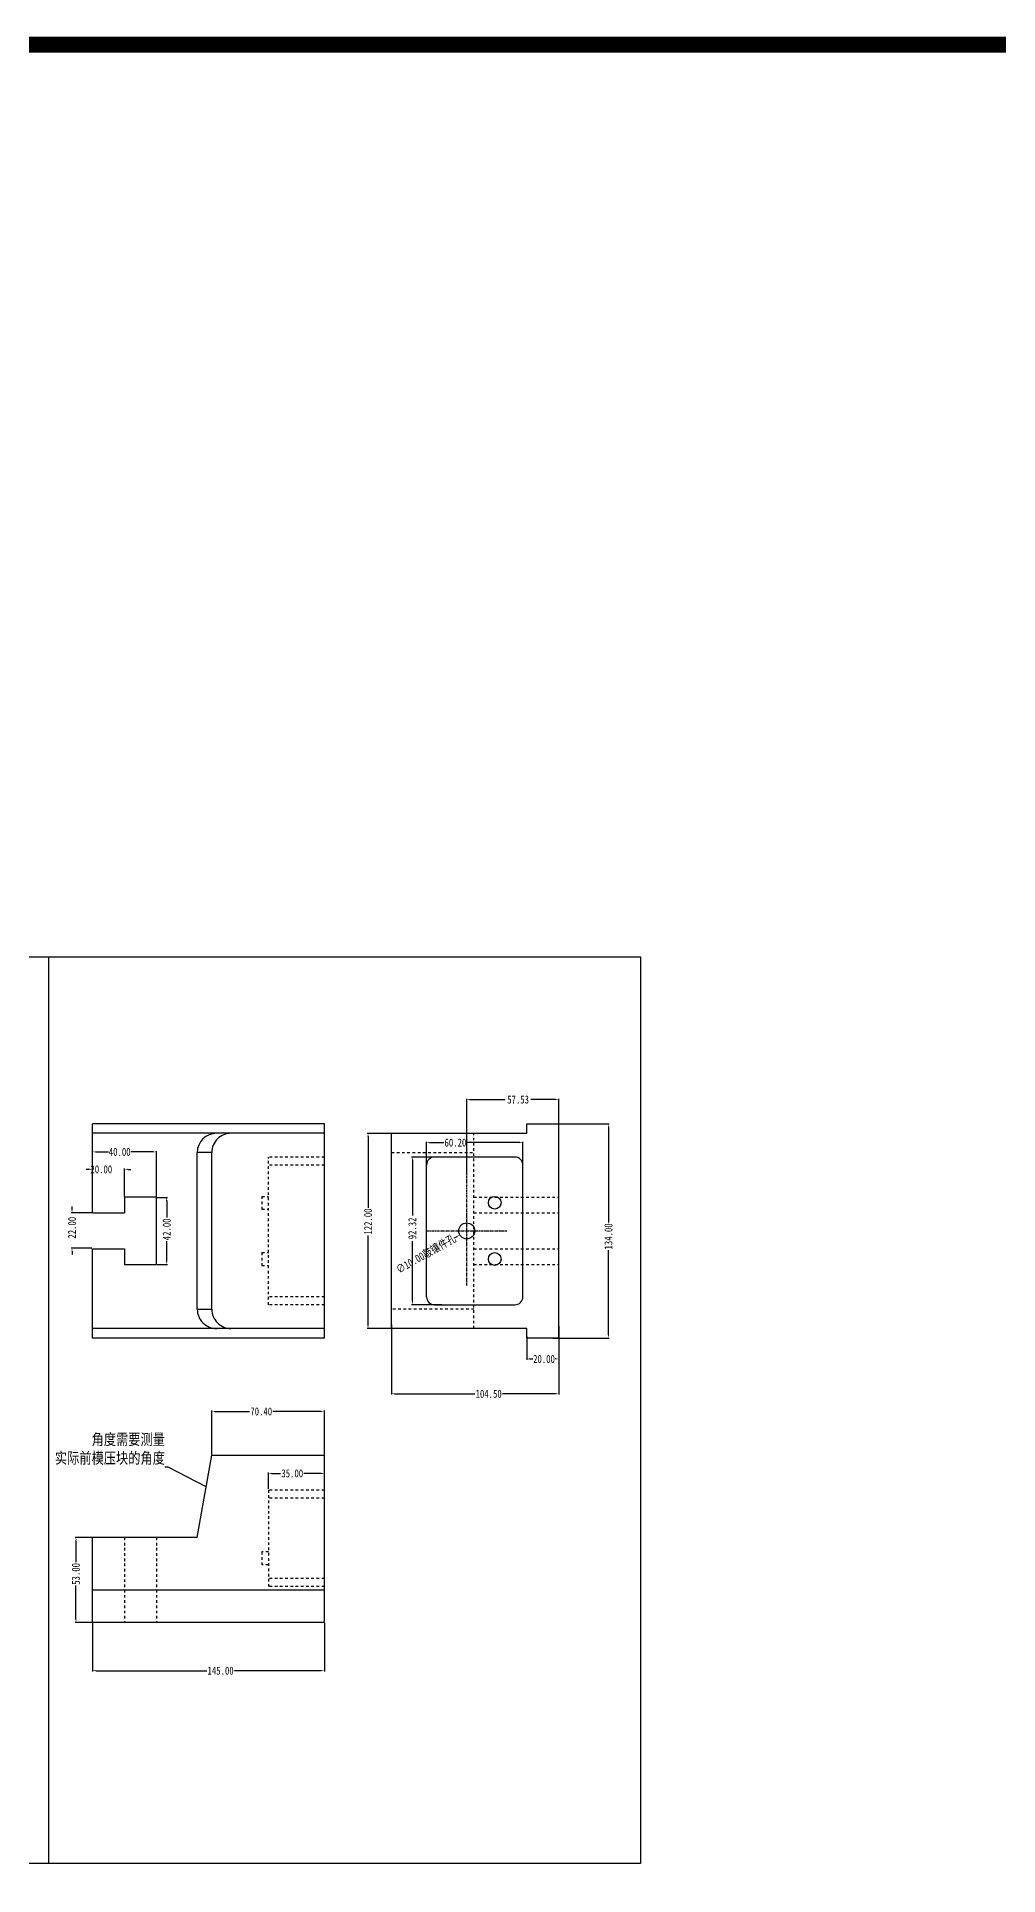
# Model space of a CAD drawing. Header units: millimetres. Extents: x 1147 to 12155, y -6137 to -4403.
# Drawn here: x 9945 to 10546, y -5552 to -4403 of the extents above; entities that cross this region are included whole.
import ezdxf

# ---------------------------------------------------------------- set-up
doc = ezdxf.new("R2010")
doc.units = ezdxf.units.MM
doc.header["$LTSCALE"] = 16.335
doc.header["$PDMODE"] = 3
doc.header["$PDSIZE"] = 0.3125
doc.linetypes.add('CENTER', pattern=[0.6, 0.375, -0.075, 0.075, -0.075])
doc.linetypes.add('HIDDEN', pattern=[0.2, 0.1, -0.1])
doc.layers.get('0').update_dxf_attribs({"linetype": 'CONTINUOUS'})
doc.layers.get('Defpoints').update_dxf_attribs({"linetype": 'CONTINUOUS'})
doc.layers.add('DEFAULT_2', color=8, linetype='HIDDEN')
doc.layers.add('dim', color=82, linetype='CONTINUOUS', lineweight=9)
doc.styles.get("Standard").update_dxf_attribs({"font": 'txt', "width": 0.8})
doc.dimstyles.get("Standard").update_dxf_attribs({"dimtxt": 0.15625, "dimasz": 0.1875, "dimexe": 0.125, "dimexo": 0.0625, "dimtad": 0, "dimtih": 1, "dimtoh": 1, "dimdsep": 46, "dimtxsty": 'Standard', "dimcen": 0.09, "dimadec": 0, "dimazin": 0, "dimtp": 0.01, "dimtm": 0.01, "dimtfac": 1, "dimtofl": 0, "dimtmove": 0, "dimatfit": 3, "dimfxl": 0, "dimtolj": 1, "dimarcsym": 0})
doc.dimstyles.new('STANDARD$0', dxfattribs={"dimscale": 2, "dimtxt": 3, "dimasz": 3, "dimexe": 1.25, "dimexo": 0.625, "dimgap": 0.5, "dimtad": 0, "dimdsep": 46, "dimlunit": 6, "dimtxsty": 'Standard', "dimblk": 'CLOSEDBLANK', "dimcen": 0, "dimclrt": 2, "dimazin": 2, "dimtfac": 2, "dimtmove": 1, "dimatfit": 3, "dimfxl": 0, "dimtolj": 1, "dimtzin": 0, "dimarcsym": 0})

# ---------------------------------------------------------------- blocks, each defined once
blk = doc.blocks.new('*D1057')
at = {"layer": 'Defpoints', "color": 0}
for p in [(10218, -5146.6), (10209.3, -5151.5)]:
    blk.add_point(p, dxfattribs=at)
at = {"layer": 'dim', "color": 4, "lineweight": -2}
blk.add_line((10205.9, -5153.5), (10207.6, -5152.5), dxfattribs=at)
at = {"layer": 'dim', "color": 4}
blk.add_solid([(10207.4, -5152.3), (10207.8, -5152.8), (10209.3, -5151.5)], dxfattribs=at)
at = {"layer": 'dim', "color": 6, "insert": (10188.3, -5163.6), "char_height": 5, "attachment_point": 5, "rotation": 29.7492}
blk.add_mtext('\\A1;∅10.00{\\fSimSun|b0|i0|c134|p2;敲镶件孔}', dxfattribs=at)
blk = doc.blocks.new('*D1058')
at = {"layer": 'Defpoints', "color": 0}
for p in [(10271.2, -5067), (10271.2, -5087.1), (10213.7, -5114.9)]:
    blk.add_point(p, dxfattribs=at)
at = {"layer": 'dim', "color": 4, "lineweight": -2}
for p, q in [((10213.7, -5114.4), (10213.7, -5066.5)), ((10215.7, -5067), (10237.8, -5067)), ((10269.2, -5067), (10253.8, -5067)), ((10271.2, -5086.6), (10271.2, -5066.5))]:
    blk.add_line(p, q, dxfattribs=at)
at = {"layer": 'dim', "color": 4}
for points in [[(10215.7, -5066.7), (10215.7, -5067.4), (10213.7, -5067)], [(10269.2, -5066.7), (10269.2, -5067.4), (10271.2, -5067)]]:
    blk.add_solid(points, dxfattribs=at)
at = {"layer": 'dim', "color": 6, "insert": (10245.8, -5067), "char_height": 5, "attachment_point": 5}
blk.add_mtext('\\A1;57.53', dxfattribs=at)
blk = doc.blocks.new('*D1059')
at = {"layer": 'Defpoints', "color": 0}
for p in [(10251.2, -5214.6), (10271.2, -5215.6), (10251.2, -5229.1)]:
    blk.add_point(p, dxfattribs=at)
at = {"layer": 'dim', "color": 4, "lineweight": -2}
for p, q in [((10251.2, -5215.1), (10251.2, -5229.6)), ((10271.2, -5216.1), (10271.2, -5229.6)), ((10253.2, -5229.1), (10255, -5229.1)), ((10269.2, -5229.1), (10269, -5229.1))]:
    blk.add_line(p, q, dxfattribs=at)
at = {"layer": 'dim', "color": 4}
for points in [[(10253.2, -5228.7), (10253.2, -5229.4), (10251.2, -5229.1)], [(10269.2, -5228.7), (10269.2, -5229.4), (10271.2, -5229.1)]]:
    blk.add_solid(points, dxfattribs=at)
at = {"layer": 'dim', "color": 6, "insert": (10262, -5229.1), "char_height": 5, "attachment_point": 5}
blk.add_mtext('\\A1;20.00', dxfattribs=at)
blk = doc.blocks.new('*D1060')
at = {"layer": 'Defpoints', "color": 0}
for p in [(10166.7, -5207.1), (10271.2, -5208.1), (10166.7, -5250.9)]:
    blk.add_point(p, dxfattribs=at)
at = {"layer": 'dim', "color": 4, "lineweight": -2}
for p, q in [((10166.7, -5207.6), (10166.7, -5251.4)), ((10271.2, -5208.6), (10271.2, -5251.4)), ((10168.7, -5250.9), (10218.7, -5250.9)), ((10269.2, -5250.9), (10236, -5250.9))]:
    blk.add_line(p, q, dxfattribs=at)
at = {"layer": 'dim', "color": 4}
for points in [[(10168.7, -5250.5), (10168.7, -5251.2), (10166.7, -5250.9)], [(10269.2, -5250.5), (10269.2, -5251.2), (10271.2, -5250.9)]]:
    blk.add_solid(points, dxfattribs=at)
at = {"layer": 'dim', "color": 6, "insert": (10227.4, -5250.9), "char_height": 5, "attachment_point": 5}
blk.add_mtext('\\A1;104.50', dxfattribs=at)
blk = doc.blocks.new('*D1061')
at = {"layer": 'Defpoints', "color": 0}
for p in [(10172.3, -5088.1), (10152, -5210.1), (10175.3, -5210.1)]:
    blk.add_point(p, dxfattribs=at)
at = {"layer": 'dim', "color": 4, "lineweight": -2}
for p, q in [((10171.8, -5088.1), (10151.5, -5088.1)), ((10152, -5090.1), (10152, -5134.6)), ((10152, -5208.1), (10152, -5151.9)), ((10174.8, -5210.1), (10151.5, -5210.1))]:
    blk.add_line(p, q, dxfattribs=at)
at = {"layer": 'dim', "color": 4}
for points in [[(10151.6, -5090.1), (10152.3, -5090.1), (10152, -5088.1)], [(10151.6, -5208.1), (10152.3, -5208.1), (10152, -5210.1)]]:
    blk.add_solid(points, dxfattribs=at)
at = {"layer": 'dim', "color": 6, "insert": (10152, -5143.2), "char_height": 5, "attachment_point": 5, "rotation": 90}
blk.add_mtext('\\A1;122.00', dxfattribs=at)
blk = doc.blocks.new('*D1062')
at = {"layer": 'Defpoints', "color": 0}
for p in [(10265.7, -5082.1), (10267.1, -5216.1), (10302.3, -5216.1)]:
    blk.add_point(p, dxfattribs=at)
at = {"layer": 'dim', "color": 4, "lineweight": -2}
for p, q in [((10266.2, -5082.1), (10302.8, -5082.1)), ((10302.3, -5084.1), (10302.3, -5143.8)), ((10302.3, -5214.1), (10302.3, -5161.1)), ((10267.6, -5216.1), (10302.8, -5216.1))]:
    blk.add_line(p, q, dxfattribs=at)
at = {"layer": 'dim', "color": 4}
for points in [[(10302, -5084.1), (10302.6, -5084.1), (10302.3, -5082.1)], [(10302, -5214.1), (10302.6, -5214.1), (10302.3, -5216.1)]]:
    blk.add_solid(points, dxfattribs=at)
at = {"layer": 'dim', "color": 6, "insert": (10302.3, -5152.5), "char_height": 5, "attachment_point": 5, "rotation": 90}
blk.add_mtext('\\A1;134.00', dxfattribs=at)
blk = doc.blocks.new('*D1055')
at = {"layer": 'Defpoints', "color": 0}
for p in [(10188.6, -5093.9), (10248.8, -5107.9), (10188.6, -5122.1)]:
    blk.add_point(p, dxfattribs=at)
at = {"layer": 'dim', "color": 4, "lineweight": -2}
for p, q in [((10188.6, -5121.6), (10188.6, -5093.4)), ((10190.6, -5093.9), (10199.3, -5093.9)), ((10246.8, -5093.9), (10214, -5093.9)), ((10248.8, -5107.4), (10248.8, -5093.4))]:
    blk.add_line(p, q, dxfattribs=at)
at = {"layer": 'dim', "color": 4}
for points in [[(10190.6, -5093.6), (10190.6, -5094.3), (10188.6, -5093.9)], [(10246.8, -5093.6), (10246.8, -5094.3), (10248.8, -5093.9)]]:
    blk.add_solid(points, dxfattribs=at)
at = {"layer": 'dim', "color": 6, "insert": (10206.6, -5093.9), "char_height": 5, "attachment_point": 5}
blk.add_mtext('\\A1;60.20', dxfattribs=at)
blk = doc.blocks.new('*D1056')
at = {"layer": 'Defpoints', "color": 0}
for p in [(10196.8, -5102.9), (10179.7, -5195.2), (10198.7, -5195.2)]:
    blk.add_point(p, dxfattribs=at)
at = {"layer": 'dim', "color": 4, "lineweight": -2}
for p, q in [((10196.3, -5102.9), (10179.2, -5102.9)), ((10179.7, -5104.9), (10179.7, -5139.5)), ((10179.7, -5193.2), (10179.7, -5155.5)), ((10198.2, -5195.2), (10179.2, -5195.2))]:
    blk.add_line(p, q, dxfattribs=at)
at = {"layer": 'dim', "color": 4}
for points in [[(10179.4, -5104.9), (10180.1, -5104.9), (10179.7, -5102.9)], [(10179.4, -5193.2), (10180.1, -5193.2), (10179.7, -5195.2)]]:
    blk.add_solid(points, dxfattribs=at)
at = {"layer": 'dim', "color": 6, "insert": (10179.7, -5147.5), "char_height": 5, "attachment_point": 5, "rotation": 90}
blk.add_mtext('\\A1;92.32', dxfattribs=at)
blk = doc.blocks.new('*D1064')
at = {"layer": 'Defpoints', "color": 0}
for p in [(9979.7, -5137.8), (9966.9, -5159.8), (9979.7, -5159.8)]:
    blk.add_point(p, dxfattribs=at)
at = {"layer": 'dim', "color": 4, "lineweight": -2}
for p, q in [((9966.9, -5135.8), (9966.9, -5133.8)), ((9979.2, -5137.8), (9966.4, -5137.8)), ((9979.2, -5159.8), (9966.4, -5159.8)), ((9966.9, -5161.8), (9966.9, -5163.8))]:
    blk.add_line(p, q, dxfattribs=at)
at = {"layer": 'dim', "color": 4}
for points in [[(9966.6, -5135.8), (9967.2, -5135.8), (9966.9, -5137.8)], [(9966.6, -5161.8), (9967.2, -5161.8), (9966.9, -5159.8)]]:
    blk.add_solid(points, dxfattribs=at)
at = {"layer": 'dim', "color": 6, "insert": (9966.9, -5147.1), "char_height": 5, "attachment_point": 5, "rotation": 90}
blk.add_mtext('\\A1;22.00', dxfattribs=at)
blk = doc.blocks.new('*D1065')
at = {"layer": 'Defpoints', "color": 0}
for p in [(10019.7, -5128.1), (10019.7, -5170.1), (10026.1, -5170.1)]:
    blk.add_point(p, dxfattribs=at)
at = {"layer": 'dim', "color": 4, "lineweight": -2}
for p, q in [((10020.2, -5128.1), (10026.6, -5128.1)), ((10026.1, -5130.1), (10026.1, -5140.7)), ((10026.1, -5168.1), (10026.1, -5155.4)), ((10020.2, -5170.1), (10026.6, -5170.1))]:
    blk.add_line(p, q, dxfattribs=at)
at = {"layer": 'dim', "color": 4}
for points in [[(10025.7, -5130.1), (10026.4, -5130.1), (10026.1, -5128.1)], [(10025.7, -5168.1), (10026.4, -5168.1), (10026.1, -5170.1)]]:
    blk.add_solid(points, dxfattribs=at)
at = {"layer": 'dim', "color": 6, "insert": (10026.1, -5148.1), "char_height": 5, "attachment_point": 5, "rotation": 90}
blk.add_mtext('\\A1;42.00', dxfattribs=at)
blk = doc.blocks.new('*D1066')
at = {"layer": 'Defpoints', "color": 0}
for p in [(9979.7, -5110.6), (9979.7, -5123.3), (9999.7, -5128.1)]:
    blk.add_point(p, dxfattribs=at)
at = {"layer": 'dim', "color": 4, "lineweight": -2}
for p, q in [((9977.7, -5110.6), (9975.7, -5110.6)), ((9979.7, -5122.8), (9979.7, -5110.1)), ((9999.7, -5127.6), (9999.7, -5110.1)), ((10001.7, -5110.6), (10003.7, -5110.6))]:
    blk.add_line(p, q, dxfattribs=at)
at = {"layer": 'dim', "color": 4}
for points in [[(9977.7, -5110.2), (9977.7, -5110.9), (9979.7, -5110.6)], [(10001.7, -5110.2), (10001.7, -5110.9), (9999.7, -5110.6)]]:
    blk.add_solid(points, dxfattribs=at)
at = {"layer": 'dim', "color": 6, "insert": (9985.2, -5110.6), "char_height": 5, "attachment_point": 5}
blk.add_mtext('\\A1;20.00', dxfattribs=at)
blk = doc.blocks.new('*D1063')
at = {"layer": 'Defpoints', "color": 0}
for p in [(9979.7, -5099.7), (9979.7, -5123.3), (10019.7, -5128.1)]:
    blk.add_point(p, dxfattribs=at)
at = {"layer": 'dim', "color": 4, "lineweight": -2}
for p, q in [((9979.7, -5122.8), (9979.7, -5099.2)), ((9981.7, -5099.7), (9989.7, -5099.7)), ((10017.7, -5099.7), (10003.7, -5099.7)), ((10019.7, -5127.6), (10019.7, -5099.2))]:
    blk.add_line(p, q, dxfattribs=at)
at = {"layer": 'dim', "color": 4}
for points in [[(9981.7, -5099.4), (9981.7, -5100), (9979.7, -5099.7)], [(10017.7, -5099.4), (10017.7, -5100), (10019.7, -5099.7)]]:
    blk.add_solid(points, dxfattribs=at)
at = {"layer": 'dim', "color": 6, "insert": (9996.7, -5099.7), "char_height": 5, "attachment_point": 5}
blk.add_mtext('\\A1;40.00', dxfattribs=at)
blk = doc.blocks.new('*D1067')
at = {"layer": 'Defpoints', "color": 0}
for p in [(10054.3, -5261.9), (10054.3, -5289.2), (10124.7, -5289.2)]:
    blk.add_point(p, dxfattribs=at)
at = {"layer": 'dim', "color": 4, "lineweight": -2}
for p, q in [((10054.3, -5288.7), (10054.3, -5261.4)), ((10124.7, -5288.7), (10124.7, -5261.4)), ((10056.3, -5261.9), (10077.8, -5261.9)), ((10122.7, -5261.9), (10092.5, -5261.9))]:
    blk.add_line(p, q, dxfattribs=at)
at = {"layer": 'dim', "color": 4}
for points in [[(10056.3, -5261.6), (10056.3, -5262.2), (10054.3, -5261.9)], [(10122.7, -5261.6), (10122.7, -5262.2), (10124.7, -5261.9)]]:
    blk.add_solid(points, dxfattribs=at)
at = {"layer": 'dim', "color": 6, "insert": (10085.2, -5261.9), "char_height": 5, "attachment_point": 5}
blk.add_mtext('\\A1;70.40', dxfattribs=at)
blk = doc.blocks.new('*D1068')
at = {"layer": 'Defpoints', "color": 0}
for p in [(9979.7, -5393.7), (10124.7, -5393.7), (9979.7, -5423.9)]:
    blk.add_point(p, dxfattribs=at)
at = {"layer": 'dim', "color": 4, "lineweight": -2}
for p, q in [((9979.7, -5394.2), (9979.7, -5424.4)), ((10124.7, -5394.2), (10124.7, -5424.4)), ((9981.7, -5423.9), (10051.1, -5423.9)), ((10122.7, -5423.9), (10068.4, -5423.9))]:
    blk.add_line(p, q, dxfattribs=at)
at = {"layer": 'dim', "color": 4}
for points in [[(9981.7, -5423.5), (9981.7, -5424.2), (9979.7, -5423.9)], [(10122.7, -5423.5), (10122.7, -5424.2), (10124.7, -5423.9)]]:
    blk.add_solid(points, dxfattribs=at)
at = {"layer": 'dim', "color": 6, "insert": (10059.8, -5423.9), "char_height": 5, "attachment_point": 5}
blk.add_mtext('\\A1;145.00', dxfattribs=at)
blk = doc.blocks.new('*D1069')
at = {"layer": 'Defpoints', "color": 0}
for p in [(9988.4, -5340.7), (9969.3, -5393.7), (9988.4, -5393.7)]:
    blk.add_point(p, dxfattribs=at)
at = {"layer": 'dim', "color": 4, "lineweight": -2}
for p, q in [((9987.9, -5340.7), (9968.8, -5340.7)), ((9969.3, -5342.7), (9969.3, -5356)), ((9969.3, -5391.7), (9969.3, -5370.7)), ((9987.9, -5393.7), (9968.8, -5393.7))]:
    blk.add_line(p, q, dxfattribs=at)
at = {"layer": 'dim', "color": 4}
for points in [[(9969, -5342.7), (9969.7, -5342.7), (9969.3, -5340.7)], [(9969, -5391.7), (9969.7, -5391.7), (9969.3, -5393.7)]]:
    blk.add_solid(points, dxfattribs=at)
at = {"layer": 'dim', "color": 6, "insert": (9969.3, -5363.4), "char_height": 5, "attachment_point": 5, "rotation": 90}
blk.add_mtext('\\A1;53.00', dxfattribs=at)
blk = doc.blocks.new('*D1071')
at = {"layer": 'Defpoints', "color": 0}
for p in [(10124.7, -5300.6), (10089.7, -5311), (10124.7, -5311)]:
    blk.add_point(p, dxfattribs=at)
at = {"layer": 'dim', "color": 4, "lineweight": -2}
for p, q in [((10089.7, -5310.5), (10089.7, -5300.1)), ((10091.7, -5300.6), (10097.2, -5300.6)), ((10122.7, -5300.6), (10111.9, -5300.6)), ((10124.7, -5310.5), (10124.7, -5300.1))]:
    blk.add_line(p, q, dxfattribs=at)
at = {"layer": 'dim', "color": 4}
for points in [[(10091.7, -5300.3), (10091.7, -5301), (10089.7, -5300.6)], [(10122.7, -5300.3), (10122.7, -5301), (10124.7, -5300.6)]]:
    blk.add_solid(points, dxfattribs=at)
at = {"layer": 'dim', "color": 6, "insert": (10104.6, -5300.6), "char_height": 5, "attachment_point": 5}
blk.add_mtext('\\A1;35.00', dxfattribs=at)

msp = doc.modelspace()

# ---------------------------------------------------------------- linework, layer by layer
msp.add_line((9952.157, -4977.81), (9952.157, -5544.438))
at = {"color": 7, "linetype": 'Continuous'}
for p, q in [((9979.669, -5137.818), (9979.669, -5082.068)), ((10124.669, -5082.068), (9979.669, -5082.068)), ((10124.669, -5088.068), (9979.669, -5088.068)), ((10124.669, -5216.068), (10124.669, -5082.068)), ((10166.706, -5210.068), (10166.706, -5088.068)), ((10166.706, -5088.068), (10251.206, -5088.068)), ((10251.206, -5088.068), (10251.206, -5082.068)), ((10251.206, -5082.068), (10271.206, -5082.068)), ((10271.206, -5216.068), (10271.206, -5082.068)), ((10045.185, -5198.068), (10045.185, -5100.068)), ((10054.266, -5100.068), (10045.185, -5100.068)), ((10054.266, -5198.068), (10054.266, -5100.068)), ((10188.576, -5190.228), (10188.576, -5107.908)), ((10243.776, -5102.908), (10193.576, -5102.908)), ((10248.776, -5190.228), (10248.776, -5107.908)), ((9979.669, -5216.068), (9979.669, -5160.318)), ((10045.185, -5198.068), (10054.266, -5198.068)), ((10193.576, -5195.228), (10243.776, -5195.228)), ((10124.669, -5210.068), (9979.669, -5210.068)), ((10251.206, -5210.068), (10166.706, -5210.068)), ((10251.206, -5216.068), (10251.206, -5210.068)), ((10124.669, -5216.068), (9979.669, -5216.068)), ((10271.206, -5216.068), (10251.206, -5216.068)), ((10045.185, -5340.67), (10054.266, -5289.17)), ((10054.266, -5289.17), (10124.669, -5289.17)), ((10124.669, -5393.67), (10124.669, -5289.17)), ((9979.669, -5393.67), (9979.669, -5340.67)), ((10045.185, -5340.67), (9979.669, -5340.67)), ((10124.669, -5373.67), (9979.669, -5373.67)), ((10124.669, -5393.67), (9979.669, -5393.67))]:
    msp.add_line(p, q, dxfattribs=at)
at = {"color": 1, "linetype": 'CENTER', "ltscale": 0.312233}
for p, q in [((10213.676, -5183.228), (10213.676, -5114.908)), ((10188.576, -5149.068), (10238.776, -5149.068))]:
    msp.add_line(p, q, dxfattribs=at)
at = {"color": 2, "linetype": 'Continuous'}
for p, q in [((9999.669, -5128.068), (9999.669, -5137.818)), ((10019.669, -5128.068), (9999.669, -5128.068)), ((10019.669, -5170.068), (10019.669, -5128.068)), ((9979.669, -5137.818), (9999.669, -5137.818)), ((9979.669, -5160.318), (9999.669, -5160.318)), ((9999.669, -5160.318), (9999.669, -5170.068)), ((9999.669, -5170.068), (10019.669, -5170.068))]:
    msp.add_line(p, q, dxfattribs=at)
at = {"color": 4, "const_width": 10}
msp.add_lwpolyline([(1152.047, -4407.867), (12150.021, -4407.867), (12150.021, -6132.016), (1152.047, -6132.016)], close=True, dxfattribs=at)
msp.add_lwpolyline([(9111.604, -4977.81), (10322.325, -4977.81), (10322.325, -5544.438), (9111.604, -5544.438)], close=True)
at = {"color": 7, "linetype": 'Continuous'}
for centre in [(10231.205, -5131.472), (10231.205, -5166.664)]:
    msp.add_circle(centre, 4, dxfattribs=at)
msp.add_circle((10213.676, -5149.068), 5)
for centre, start, end in [((10193.576, -5107.908), 90, 180), ((10243.776, -5107.908), 0, 90), ((10193.576, -5190.228), 180, 270), ((10243.776, -5190.228), 270, 0)]:
    msp.add_arc(centre, 5, start, end, dxfattribs=at)
for centre, major_axis, start_param, end_param in [((10057.37, -5100.068), (12.185, 0), 1.57079633, 3.14159265), ((10066.451, -5100.068), (-12.185, 0), -1.57079633, 0), ((10057.37, -5198.068), (12.185, 0), 3.14159265, 4.71238898), ((10066.451, -5198.068), (12.185, 0), 3.14159265, 4.71238898)]:
    msp.add_ellipse(centre, major_axis=major_axis, ratio=0.98480775, start_param=start_param, end_param=end_param, dxfattribs=at)
at = {"layer": 'DEFAULT_2', "color": 8, "linetype": 'HIDDEN'}
for p, q in [((10218.206, -5210.068), (10218.206, -5088.068)), ((10166.706, -5100.068), (10218.206, -5100.068)), ((10089.669, -5195.228), (10089.669, -5102.908)), ((10124.669, -5102.908), (10089.669, -5102.908)), ((10124.669, -5107.908), (10089.669, -5107.908)), ((10085.669, -5127.472), (10085.669, -5135.472)), ((10085.669, -5127.472), (10089.669, -5127.472)), ((10218.206, -5128.068), (10271.206, -5128.068)), ((10085.669, -5135.472), (10089.669, -5135.472)), ((10218.206, -5137.818), (10271.206, -5137.818)), ((10085.669, -5162.664), (10085.669, -5170.664)), ((10085.669, -5162.664), (10089.669, -5162.664)), ((10218.206, -5160.318), (10271.206, -5160.318)), ((10085.669, -5170.664), (10089.669, -5170.664)), ((10218.206, -5170.068), (10271.206, -5170.068)), ((10124.669, -5190.228), (10089.669, -5190.228)), ((10124.669, -5195.228), (10089.669, -5195.228)), ((10218.206, -5198.068), (10166.706, -5198.068)), ((10089.669, -5311.04), (10089.669, -5371.24)), ((10124.669, -5311.04), (10089.669, -5311.04)), ((10124.669, -5316.04), (10089.669, -5316.04)), ((9999.669, -5340.67), (9999.669, -5393.67)), ((10019.669, -5340.67), (10019.669, -5393.67)), ((10085.669, -5349.67), (10085.669, -5357.67)), ((10089.669, -5349.67), (10085.669, -5349.67)), ((10089.669, -5357.67), (10085.669, -5357.67)), ((10124.669, -5366.24), (10089.669, -5366.24)), ((10124.669, -5371.24), (10089.669, -5371.24))]:
    msp.add_line(p, q, dxfattribs=at)

# ---------------------------------------------------------------- texts
at = {"layer": 'dim', "color": 6, "insert": (10024.967, -5285.582), "char_height": 7, "attachment_point": 6}
msp.add_mtext('\\A1;{\\fSimSun|b0|i0|c134|p2;角度需要测量\\P实际前模压块的角度}', dxfattribs=at)

# ---------------------------------------------------------------- dimensions: what is measured, and where the dimension line sits
at = {"layer": 'dim'}
for base, p1, p2, picture, middle in [((10271.206, -5067.046), (10213.676, -5114.908), (10271.206, -5087.107), '*D1058', (10245.835, -5067.046)), ((9979.669, -5099.709), (10019.669, -5128.068), (9979.669, -5123.345), '*D1063', (9996.741, -5099.709)), ((10188.576, -5093.935), (10248.776, -5107.908), (10188.576, -5122.096), '*D1055', (10206.647, -5093.935)), ((9979.669, -5110.561), (9999.669, -5128.068), (9979.669, -5123.345), '*D1066', (9985.165, -5110.561)), ((10166.706, -5250.872), (10271.206, -5208.136), (10166.706, -5207.093), '*D1060', (10227.382, -5250.872)), ((10251.206, -5229.069), (10271.206, -5215.568), (10251.206, -5214.629), '*D1059', (10262.02, -5229.069)), ((10054.266, -5261.902), (10124.669, -5289.17), (10054.266, -5289.17), '*D1067', (10085.153, -5261.902)), ((10124.669, -5300.636), (10089.669, -5311.04), (10124.669, -5311.04), '*D1071', (10104.565, -5300.636)), ((9979.669, -5423.872), (10124.669, -5393.67), (9979.669, -5393.67), '*D1068', (10059.774, -5423.872))]:
    dim = msp.add_linear_dim(base=base, p1=p1, p2=p2, dimstyle='STANDARD$0', override={"dimscale": 1, "dimtxt": 5, "dimasz": 2, "dimexe": 0.49975, "dimexo": 0.49975, "dimgap": 0, "dimzin": 0, "dimlunit": 2, "dimclrd": 4, "dimclre": 4, "dimclrt": 6, "dimazin": 0, "dimtfac": 1, "dimtofl": 0, "dimtmove": 0}, dxfattribs=at)
    dim.commit()
    dim.dimension.update_dxf_attribs({"geometry": picture, "text_midpoint": middle, "dimtype": 160})
for base, p1, p2, picture, middle in [((10151.958, -5210.068), (10172.254, -5088.068), (10175.305, -5210.068), '*D1061', (10151.958, -5143.224)), ((10302.297, -5216.068), (10265.706, -5082.068), (10267.107, -5216.068), '*D1062', (10302.297, -5152.462)), ((10179.732, -5195.228), (10196.845, -5102.908), (10198.721, -5195.228), '*D1056', (10179.732, -5147.528)), ((9966.886, -5159.818), (9979.669, -5137.818), (9979.669, -5159.818), '*D1064', (9966.886, -5147.086)), ((10026.052, -5170.068), (10019.669, -5128.068), (10019.669, -5170.068), '*D1065', (10026.052, -5148.068)), ((9969.318, -5393.67), (9988.445, -5340.67), (9988.445, -5393.67), '*D1069', (9969.318, -5363.356))]:
    dim = msp.add_linear_dim(base=base, p1=p1, p2=p2, angle=90, dimstyle='STANDARD$0', override={"dimscale": 1, "dimtxt": 5, "dimasz": 2, "dimexe": 0.49975, "dimexo": 0.49975, "dimgap": 0, "dimzin": 0, "dimlunit": 2, "dimclrd": 4, "dimclre": 4, "dimclrt": 6, "dimazin": 0, "dimtfac": 1, "dimtofl": 0, "dimtmove": 0}, dxfattribs=at)
    dim.commit()
    dim.dimension.update_dxf_attribs({"geometry": picture, "text_midpoint": middle, "dimtype": 160})
dim = msp.add_diameter_dim_2p(p1=(10218.017, -5146.587), p2=(10209.335, -5151.549), text='<>{\\fSimSun|b0|i0|c134|p2;敲镶件孔}', dimstyle='Standard', override={"dimtxt": 5, "dimasz": 2, "dimexe": 0.49975, "dimexo": 0.49975, "dimgap": 0, "dimtih": 0, "dimtoh": 0, "dimzin": 0, "dimcen": 0, "dimclrd": 4, "dimclre": 4, "dimclrt": 6, "dimadec": 2, "dimtp": 0, "dimtm": 0, "dimtzin": 0}, dxfattribs=at)
dim.commit()
dim.dimension.update_dxf_attribs({"geometry": '*D1057', "text_midpoint": (10188.276, -5163.585)})

# ---------------------------------------------------------------- leaders
at = {"layer": 'dim', "annotation_type": 0, "has_hookline": 1, "hookline_direction": 1, "text_width": 70.716}
msp.add_leader([(10050.768, -5309.009), (10026.967, -5296.743), (10024.967, -5296.743)], dimstyle='Standard', override={"dimtxt": 2.5, "dimasz": 2, "dimexe": 0.49975, "dimexo": 0.49975, "dimgap": 0, "dimtih": 0, "dimtoh": 0, "dimzin": 0, "dimcen": 0, "dimclrd": 4, "dimclre": 4, "dimclrt": 6, "dimadec": 2, "dimtp": 0, "dimtm": 0, "dimtzin": 0}, dxfattribs=at)

doc.saveas('drawing.dxf')
